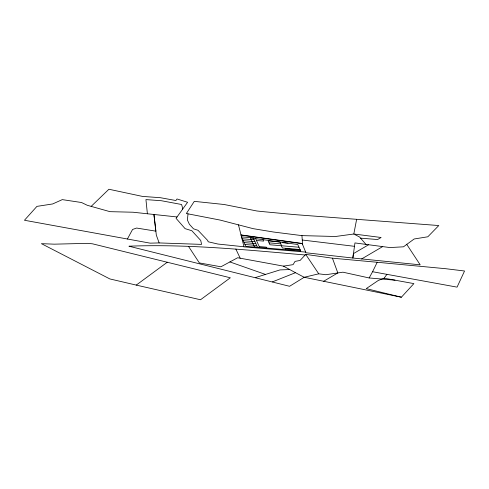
<?xml version="1.0" encoding="UTF-8"?>
<svg xmlns="http://www.w3.org/2000/svg" width="489" height="489" viewBox="0 0 489 489"><rect width="100%" height="100%" fill="white"/><g stroke="black" fill="none" stroke-linecap="round" stroke-linejoin="round"><path stroke-width="0.73" d="M182.397 209.53L182.421 207.367L181.584 204.5L161.358 200.722L145.936 199.598L147.391 213.766M302.569 244.506L301.939 235.619L273.669 232.043L253.119 228.656L220.05 220.056L186.364 213.528L194.292 201.358L224.103 204.5L256.89 210.991L264.152 211.743L294.531 214.604L438.792 225.545L427.82 236.786L414.152 238.987L403.486 246.811L389.922 247.562L354.953 242.935L352.844 258.027L305.949 252.764L302.239 243.693L241.059 235.142M188.02 213.846L187.385 219.989L189.39 224.286L193.503 228.821L198.008 230.295L207.739 240.527L208.155 241.774L217.911 244.042L243.987 246.768M356.64 219.292L353.816 234.005L335.527 236.493L301.939 235.619M372.581 271.725L377.202 262.263L445.632 268.699L464.55 271.004L457.068 287.135L372.581 271.725L369.14 277.96L342.923 272.184L325.857 274.72L318.742 273.816L304.195 277.275L289.567 286.291L128.919 246.199C187.819 243.907 246.554 249.934 305.154 254.983M127.391 239.042L132.562 229.463L136.614 228.045L155.869 231.156L153.937 214.469L156.333 235.166L159.151 242.929L201.572 244.39L200.734 240.46L191.841 230.729L185.105 228.656L176.058 218.332L187.593 202.281L177.006 198.968L175.899 200.527L160.423 197.709L142.433 196.401L108.913 189.249L91.156 206.376M384.122 278.186L413.877 283.614L401.383 297.214L366.243 288.632L378.217 280.509L384.122 278.186L386.921 274.341M377.202 262.263L332.422 258.186L305.711 254.39L300.093 260.46L295.05 261.383L293.07 264.653L283.455 266.132L237.654 257.746L220.918 266.786L199.365 262.929L188.693 246.645M167.305 262.22L136.248 285.093L109.86 278.938L41.394 243.656L54.248 244.17L87.647 243.345L92.439 243.803L230.331 277.789L200.514 299.751L136.248 285.093M323.651 281.267L337.832 272.929L332.422 258.186M361.603 258.968L382.624 246.621M368.547 244.806L353.431 253.608L352.844 258.027L420.198 264.836L406.622 244.188M272.404 281.878L295.49 272.691L304.195 277.275L401.383 297.214M255.264 277.618L280.008 269.91L289.72 269.549M395.014 280.173L369.14 277.96M159.151 242.929L150.154 243.155L24.45 220.258L36.926 206.382L52.665 203.95L62.28 199.628L81.522 202.513L87.256 205.282L109.964 211.664L133.045 212.226L177.03 216.957M360.57 238.149L377.6 239.537L381.114 237.495L353.816 234.005L359.58 237.012L366.035 244.488M242.361 238.779L254.109 239.775M256.481 240.49L263.657 241.095L263.003 239.659M288.119 243.167L282.453 242.691L282.306 242.355M243.222 240.68L254.971 241.676M269.066 242.874L280.814 243.864M244.084 242.581L255.833 243.577M298.987 247.232L269.928 244.769L268.204 240.973L279.952 241.963L281.676 245.765M244.94 244.482L256.688 245.478M300.02 249.512L282.397 248.021L281.364 245.741M259.237 246.572L266.413 247.177L266.817 248.064M300.264 250.044L285.209 248.767L285.613 249.653M305.674 252.086L244.011 246.859L238.461 224.818M302.306 240.02L354.409 246.315M302.618 243.528L241.004 234.916M229.903 261.933L265.46 274.433M283.455 266.132L295.49 272.691M305.711 254.39L318.742 273.816M235.851 249.048L240.191 258.21M255.637 238.626L259.641 247.452M253.247 237.874L241.499 236.884L245.802 246.383L257.55 247.379L253.247 237.874M300.662 250.93L254.457 247.018L250.319 237.886L297.758 244.512L300.662 250.93"/></g></svg>
